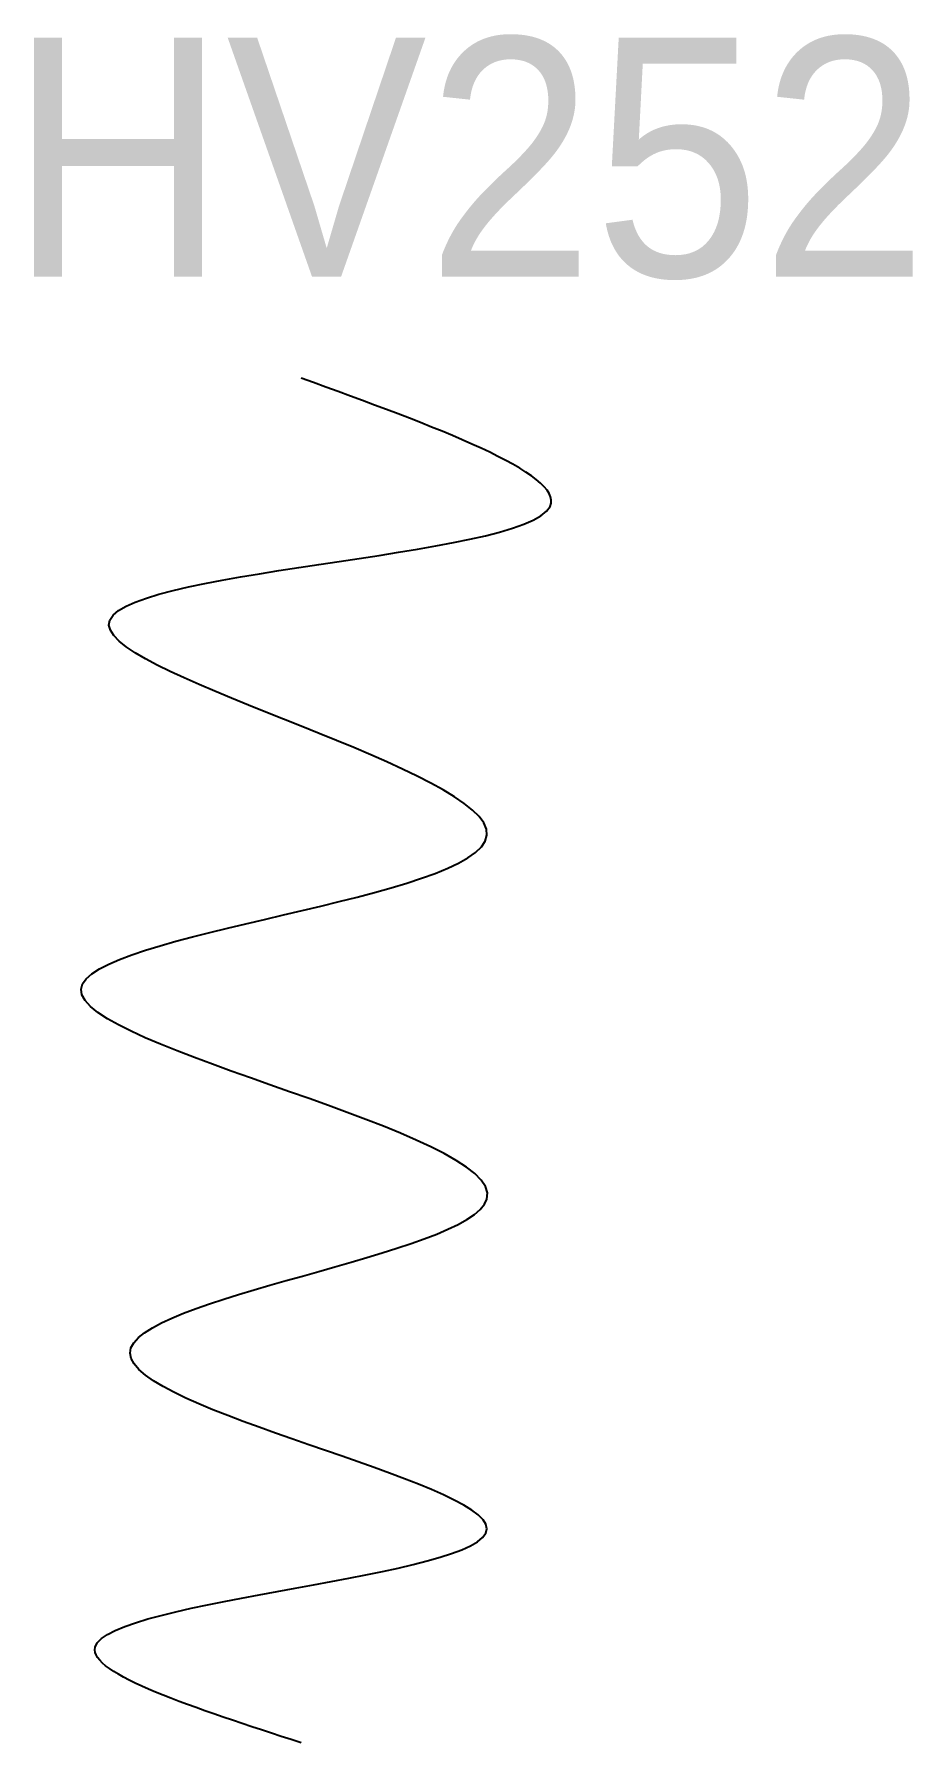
# Model space of a CAD drawing. Header units: millimetres. Extents: x -193 to 823, y -32 to 284.
# Drawn here: x 202.85 to 210.2, y -16.72 to -2.42 of the extents above; entities that cross this region are included whole.
import ezdxf
from ezdxf.enums import TextEntityAlignment as Align

# ---------------------------------------------------------------- set-up
doc = ezdxf.new("R2010")
doc.units = ezdxf.units.MM
doc.layers.add('Tag verifica', color=10, linetype='Continuous')
doc.styles.get("Standard").update_dxf_attribs({"font": 'arial.ttf'})

# ---------------------------------------------------------------- blocks, each defined once
blk = doc.blocks.new('FLEXIBLE HOSE')
at = {"layer": 'Tag verifica'}
blk.add_spline([(-0.047, -5.393), (-1.773, -4.593), (1.508, -3.601), (-1.48, -2.13), (1.508, -0.841), (-1.89, 0.916), (1.508, 2.204), (-1.656, 3.962), (2.036, 4.957), (-0.047, 6.03)], degree=3, dxfattribs=at)
at = {"flags": 1}
for tag, p, height in [('TYPE', (-0.596, -0.763), 0.0761), ('DESCRIPTION', (-0.017, -0.742), 0.0703), ('CONNECTIONTYPE', (-0.125, -0.89), 0.1), ('MATERIAL', (-0.159, -1.175), 0.1)]:
    blk.add_attdef(tag, p, '', height=height, dxfattribs=at)
blk = doc.blocks.new('Tag_block')
at = {"flags": 1}
for tag, p in [('Q(m3/h)', (0, 0)), ('CAP.(TANK L)', (0, 0)), ('PN_bar', (0, 0)), ('ACT_NO_NC', (0, 0)), ('SKID', (0, 0)), ('SEAL_MAT', (0, 0)), ('SIZE', (0, 0)), ('SUPPLIER', (0, 0)), ('CONNECTIONTYPE', (0, 0)), ('UNIT', (0, 0)), ('DESCRIPTION', (0, 0)), ('POWER_KW', (0, 0)), ('MODEL', (0, 0)), ('NOTES', (0, 0)), ('DATASHEET', (0, 0)), ('FLUID', (0, 0)), ('MATERIAL', (0, 0)), ('BRAND', (0, 0)), ('TYPE', (-11.399, -6.098))]:
    blk.add_attdef(tag, p, '', height=2.5, dxfattribs=at)
at = {"color": 0, "linetype": 'ByBlock', "lineweight": -2}
blk.add_attdef('#(TARGETOBJECT.TAG)', text='', height=2.5, dxfattribs=at).set_placement((0, 0), align=Align.MIDDLE_CENTER)

msp = doc.modelspace()

# ---------------------------------------------------------------- block references
ref = msp.add_blockref('Tag_block', (206.486, -3.452))
ref.add_attrib('#(TargetObject.Tag)', 'HV252', dxfattribs={"color": 0, "linetype": 'ByBlock', "lineweight": -2, "height": 2, "width": 0.9}).set_placement((206.486, -3.452), align=Align.MIDDLE_CENTER)
msp.add_blockref('FLEXIBLE HOSE', (205.131, -11.331))

doc.saveas('drawing.dxf')
